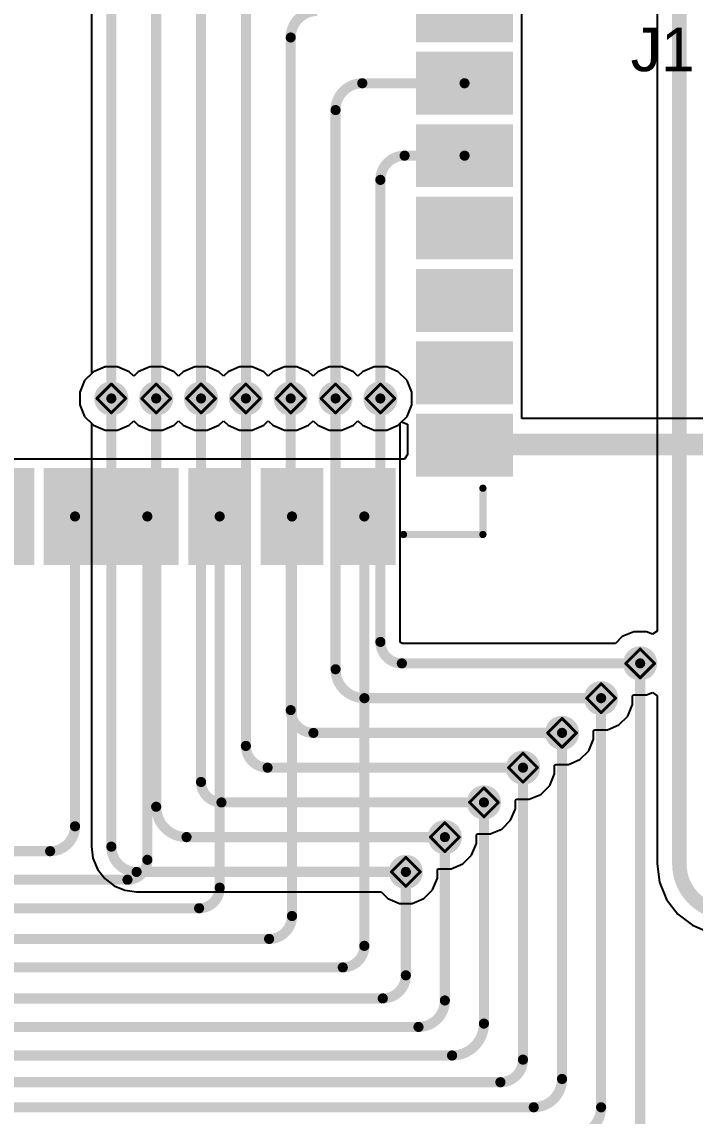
# Model space of a CAD drawing. Header units: inches. Extents: x -14 to 270, y -5 to 115.
# Drawn here: x 83 to 94.82, y 19.67 to 38.86 of the extents above; entities that cross this region are included whole.
import ezdxf

# ---------------------------------------------------------------- set-up
doc = ezdxf.new("R2010")
doc.units = ezdxf.units.IN
for name, color, linetype in [('Bottom Layer', 5, 'Continuous'), ('Drill Drawing', 1, 'Continuous'), ('Top Layer', 1, 'Continuous'), ('Top Overlay', 2, 'Continuous'), ('Top Paste', 8, 'Continuous'), ('Top Solder', 216, 'Continuous'), ('Via Holes', 16, 'Continuous')]:
    doc.layers.add(name, color=color, linetype=linetype)
doc.styles.add('Arial', font='', dxfattribs={"height": 0.2})
doc.styles.get('Arial').set_extended_font_data('Arial')

# ---------------------------------------------------------------- blocks, each defined once
blk = doc.blocks.new('41_SMD_M______52')
at = {"layer": 'Top Layer'}
for points in [[(8, 0.44), (9.5, 0.44), (9.5, -0.46), (8, -0.46)], [(8, -0.83), (9.5, -0.83), (9.5, -1.73), (8, -1.73)], [(8, -2.1), (9.5, -2.1), (9.5, -3), (8, -3)], [(8, -3.37), (9.5, -3.37), (9.5, -4.27), (8, -4.27)], [(8, -4.64), (9.5, -4.64), (9.5, -5.54), (8, -5.54)], [(8, -5.91), (9.5, -5.91), (9.5, -6.81), (8, -6.81)], [(8, -7.18), (9.5, -7.18), (9.5, -8.08), (8, -8.08)], [(0.19, -9.63), (0.19, -8.13), (1.09, -8.13), (1.09, -9.63)], [(1.46, -9.63), (1.46, -8.13), (2.36, -8.13), (2.36, -9.63)], [(2.73, -9.63), (2.73, -8.13), (3.63, -8.13), (3.63, -9.63)], [(4, -9.63), (4, -8.13), (4.9, -8.13), (4.9, -9.63)], [(5.27, -9.63), (5.27, -8.13), (6.17, -8.13), (6.17, -9.63)], [(6.54, -9.63), (6.54, -8.13), (7.44, -8.13), (7.44, -9.63)]]:
    blk.add_hatch(color=1, dxfattribs=at).paths.add_polyline_path(points)
at = {"layer": 'Top Paste'}
for points in [[(8, 0.44), (9.5, 0.44), (9.5, -0.46), (8, -0.46)], [(8, -0.83), (9.5, -0.83), (9.5, -1.73), (8, -1.73)], [(8, -2.1), (9.5, -2.1), (9.5, -3), (8, -3)], [(8, -3.37), (9.5, -3.37), (9.5, -4.27), (8, -4.27)], [(8, -4.64), (9.5, -4.64), (9.5, -5.54), (8, -5.54)], [(8, -5.91), (9.5, -5.91), (9.5, -6.81), (8, -6.81)], [(8, -7.18), (9.5, -7.18), (9.5, -8.08), (8, -8.08)], [(0.19, -9.63), (0.19, -8.13), (1.09, -8.13), (1.09, -9.63)], [(1.46, -9.63), (1.46, -8.13), (2.36, -8.13), (2.36, -9.63)], [(2.73, -9.63), (2.73, -8.13), (3.63, -8.13), (3.63, -9.63)], [(4, -9.63), (4, -8.13), (4.9, -8.13), (4.9, -9.63)], [(5.27, -9.63), (5.27, -8.13), (6.17, -8.13), (6.17, -9.63)], [(6.54, -9.63), (6.54, -8.13), (7.44, -8.13), (7.44, -9.63)]]:
    blk.add_hatch(color=8, dxfattribs=at).paths.add_polyline_path(points)
at = {"layer": 'Top Solder'}
for points in [[(7.898, 0.542), (9.602, 0.542), (9.602, -0.562), (7.898, -0.562)], [(7.898, -0.728), (9.602, -0.728), (9.602, -1.832), (7.898, -1.832)], [(7.898, -1.998), (9.602, -1.998), (9.602, -3.102), (7.898, -3.102)], [(7.898, -3.268), (9.602, -3.268), (9.602, -4.372), (7.898, -4.372)], [(7.898, -4.538), (9.602, -4.538), (9.602, -5.642), (7.898, -5.642)], [(7.898, -5.808), (9.602, -5.808), (9.602, -6.912), (7.898, -6.912)], [(7.898, -7.078), (9.602, -7.078), (9.602, -8.182), (7.898, -8.182)], [(0.088, -9.732), (0.088, -8.028), (1.192, -8.028), (1.192, -9.732)], [(1.358, -9.732), (1.358, -8.028), (2.462, -8.028), (2.462, -9.732)], [(2.628, -9.732), (2.628, -8.028), (3.732, -8.028), (3.732, -9.732)], [(3.898, -9.732), (3.898, -8.028), (5.002, -8.028), (5.002, -9.732)], [(5.168, -9.732), (5.168, -8.028), (6.272, -8.028), (6.272, -9.732)], [(6.438, -9.732), (6.438, -8.028), (7.542, -8.028), (7.542, -9.732)]]:
    blk.add_hatch(color=216, dxfattribs=at).paths.add_polyline_path(points)
at = {"layer": 'Top Overlay'}
for points in [[(9.072, -8.384, 0.127, 0.127, 0), (9.072, -9.197, 0.127, 0.127, 0)], [(7.677, -9.197, 0.127, 0.127, 0), (9.072, -9.197, 0.127, 0.127, 0)]]:
    blk.add_lwpolyline(points, format="xyseb", dxfattribs=at)
for points in [[(9.04, -8.384, 0.0635, 0.0635, 1), (9.104, -8.384, 0.0635, 0.0635, 1)], [(7.645, -9.197, 0.0635, 0.0635, 1), (7.709, -9.197, 0.0635, 0.0635, 1)], [(9.04, -9.197, 0.0635, 0.0635, 1), (9.104, -9.197, 0.0635, 0.0635, 1)], [(9.04, -9.197, 0.0635, 0.0635, 1), (9.104, -9.197, 0.0635, 0.0635, 1)]]:
    blk.add_lwpolyline(points, format="xyseb", close=True, dxfattribs=at)

msp = doc.modelspace()

# ---------------------------------------------------------------- hatches: boundary and pattern name
at = {"layer": 'Bottom Layer'}
h = msp.add_hatch(color=5, dxfattribs=at)
edge = h.paths.add_edge_path()
edge.add_arc((84.567, 32.258), 0.3, 0, 360)
h = msp.add_hatch(color=5, dxfattribs=at)
edge = h.paths.add_edge_path()
edge.add_arc((85.355, 32.258), 0.3, 0, 360)
h = msp.add_hatch(color=5, dxfattribs=at)
edge = h.paths.add_edge_path()
edge.add_arc((86.142, 32.258), 0.3, 0, 360)
h = msp.add_hatch(color=5, dxfattribs=at)
edge = h.paths.add_edge_path()
edge.add_arc((86.93, 32.258), 0.3, 0, 360)
h = msp.add_hatch(color=5, dxfattribs=at)
edge = h.paths.add_edge_path()
edge.add_arc((87.717, 32.258), 0.3, 0, 360)
h = msp.add_hatch(color=5, dxfattribs=at)
edge = h.paths.add_edge_path()
edge.add_arc((88.504, 32.258), 0.3, 0, 360)
h = msp.add_hatch(color=5, dxfattribs=at)
edge = h.paths.add_edge_path()
edge.add_arc((89.292, 32.258), 0.3, 0, 360)
h = msp.add_hatch(color=5, dxfattribs=at)
edge = h.paths.add_edge_path()
edge.add_arc((93.853, 27.61), 0.3, 0, 360)
h = msp.add_hatch(color=5, dxfattribs=at)
edge = h.paths.add_edge_path()
edge.add_arc((93.167, 27), 0.3, 0, 360)
h = msp.add_hatch(color=5, dxfattribs=at)
edge = h.paths.add_edge_path()
edge.add_arc((92.481, 26.391), 0.3, 0, 360)
h = msp.add_hatch(color=5, dxfattribs=at)
edge = h.paths.add_edge_path()
edge.add_arc((91.796, 25.781), 0.3, 0, 360)
h = msp.add_hatch(color=5, dxfattribs=at)
edge = h.paths.add_edge_path()
edge.add_arc((91.11, 25.171), 0.3, 0, 360)
h = msp.add_hatch(color=5, dxfattribs=at)
edge = h.paths.add_edge_path()
edge.add_arc((90.424, 24.562), 0.3, 0, 360)
h = msp.add_hatch(color=5, dxfattribs=at)
edge = h.paths.add_edge_path()
edge.add_arc((89.738, 23.952), 0.3, 0, 360)
at = {"layer": 'Top Layer'}
h = msp.add_hatch(color=1, dxfattribs=at)
edge = h.paths.add_edge_path()
edge.add_arc((84.567, 32.258), 0.3, 0, 360)
h = msp.add_hatch(color=1, dxfattribs=at)
edge = h.paths.add_edge_path()
edge.add_arc((85.355, 32.258), 0.3, 0, 360)
h = msp.add_hatch(color=1, dxfattribs=at)
edge = h.paths.add_edge_path()
edge.add_arc((86.142, 32.258), 0.3, 0, 360)
h = msp.add_hatch(color=1, dxfattribs=at)
edge = h.paths.add_edge_path()
edge.add_arc((86.93, 32.258), 0.3, 0, 360)
h = msp.add_hatch(color=1, dxfattribs=at)
edge = h.paths.add_edge_path()
edge.add_arc((87.717, 32.258), 0.3, 0, 360)
h = msp.add_hatch(color=1, dxfattribs=at)
edge = h.paths.add_edge_path()
edge.add_arc((88.504, 32.258), 0.3, 0, 360)
h = msp.add_hatch(color=1, dxfattribs=at)
edge = h.paths.add_edge_path()
edge.add_arc((89.292, 32.258), 0.3, 0, 360)
h = msp.add_hatch(color=1, dxfattribs=at)
edge = h.paths.add_edge_path()
edge.add_arc((93.853, 27.61), 0.3, 0, 360)
h = msp.add_hatch(color=1, dxfattribs=at)
edge = h.paths.add_edge_path()
edge.add_arc((93.167, 27), 0.3, 0, 360)
h = msp.add_hatch(color=1, dxfattribs=at)
edge = h.paths.add_edge_path()
edge.add_arc((92.481, 26.391), 0.3, 0, 360)
h = msp.add_hatch(color=1, dxfattribs=at)
edge = h.paths.add_edge_path()
edge.add_arc((91.796, 25.781), 0.3, 0, 360)
h = msp.add_hatch(color=1, dxfattribs=at)
edge = h.paths.add_edge_path()
edge.add_arc((91.11, 25.171), 0.3, 0, 360)
h = msp.add_hatch(color=1, dxfattribs=at)
edge = h.paths.add_edge_path()
edge.add_arc((90.424, 24.562), 0.3, 0, 360)
h = msp.add_hatch(color=1, dxfattribs=at)
edge = h.paths.add_edge_path()
edge.add_arc((89.738, 23.952), 0.3, 0, 360)
at = {"layer": 'Via Holes'}
h = msp.add_hatch(color=7, dxfattribs=at)
edge = h.paths.add_edge_path()
edge.add_arc((84.567, 32.258), 0.15, 0, 360)
h = msp.add_hatch(color=7, dxfattribs=at)
edge = h.paths.add_edge_path()
edge.add_arc((85.355, 32.258), 0.15, 0, 360)
h = msp.add_hatch(color=7, dxfattribs=at)
edge = h.paths.add_edge_path()
edge.add_arc((86.142, 32.258), 0.15, 0, 360)
h = msp.add_hatch(color=7, dxfattribs=at)
edge = h.paths.add_edge_path()
edge.add_arc((86.93, 32.258), 0.15, 0, 360)
h = msp.add_hatch(color=7, dxfattribs=at)
edge = h.paths.add_edge_path()
edge.add_arc((87.717, 32.258), 0.15, 0, 360)
h = msp.add_hatch(color=7, dxfattribs=at)
edge = h.paths.add_edge_path()
edge.add_arc((88.504, 32.258), 0.15, 0, 360)
h = msp.add_hatch(color=7, dxfattribs=at)
edge = h.paths.add_edge_path()
edge.add_arc((89.292, 32.258), 0.15, 0, 360)
h = msp.add_hatch(color=7, dxfattribs=at)
edge = h.paths.add_edge_path()
edge.add_arc((93.853, 27.61), 0.15, 0, 360)
h = msp.add_hatch(color=7, dxfattribs=at)
edge = h.paths.add_edge_path()
edge.add_arc((93.167, 27), 0.15, 0, 360)
h = msp.add_hatch(color=7, dxfattribs=at)
edge = h.paths.add_edge_path()
edge.add_arc((92.481, 26.391), 0.15, 0, 360)
h = msp.add_hatch(color=7, dxfattribs=at)
edge = h.paths.add_edge_path()
edge.add_arc((91.796, 25.781), 0.15, 0, 360)
h = msp.add_hatch(color=7, dxfattribs=at)
edge = h.paths.add_edge_path()
edge.add_arc((91.11, 25.171), 0.15, 0, 360)
h = msp.add_hatch(color=7, dxfattribs=at)
edge = h.paths.add_edge_path()
edge.add_arc((90.424, 24.562), 0.15, 0, 360)
h = msp.add_hatch(color=7, dxfattribs=at)
edge = h.paths.add_edge_path()
edge.add_arc((89.738, 23.952), 0.15, 0, 360)

# ---------------------------------------------------------------- linework, layer by layer
at = {"layer": 'Bottom Layer'}
for p, q in [((94.153, 42.4), (94.153, 28.176)), ((84.254, 32.728), (84.098, 32.572)), ((84.457, 32.812), (84.254, 32.728)), ((84.678, 32.812), (84.457, 32.812)), ((84.881, 32.728), (84.678, 32.812)), ((84.961, 32.648), (84.881, 32.728)), ((85.041, 32.728), (84.961, 32.648)), ((85.245, 32.812), (85.041, 32.728)), ((85.465, 32.812), (85.245, 32.812)), ((85.669, 32.728), (85.465, 32.812)), ((85.748, 32.648), (85.669, 32.728)), ((85.828, 32.728), (85.748, 32.648)), ((86.032, 32.812), (85.828, 32.728)), ((86.252, 32.812), (86.032, 32.812)), ((86.456, 32.728), (86.252, 32.812)), ((86.536, 32.648), (86.456, 32.728)), ((86.616, 32.728), (86.536, 32.648)), ((86.819, 32.812), (86.616, 32.728)), ((87.04, 32.812), (86.819, 32.812)), ((87.243, 32.728), (87.04, 32.812)), ((87.323, 32.648), (87.243, 32.728)), ((87.403, 32.728), (87.323, 32.648)), ((87.607, 32.812), (87.403, 32.728)), ((87.827, 32.812), (87.607, 32.812)), ((88.031, 32.728), (87.827, 32.812)), ((88.111, 32.648), (88.031, 32.728)), ((88.191, 32.728), (88.111, 32.648)), ((88.394, 32.812), (88.191, 32.728)), ((88.615, 32.812), (88.394, 32.812)), ((88.818, 32.728), (88.615, 32.812)), ((88.898, 32.648), (88.818, 32.728)), ((88.978, 32.728), (88.898, 32.648)), ((89.182, 32.812), (88.978, 32.728)), ((89.402, 32.812), (89.182, 32.812)), ((89.606, 32.728), (89.402, 32.812)), ((89.761, 32.572), (89.606, 32.728)), ((84.098, 32.572), (84.013, 32.368)), ((89.846, 32.368), (89.761, 32.572)), ((84.013, 32.368), (84.013, 32.148)), ((89.846, 32.148), (89.846, 32.368)), ((84.013, 32.148), (84.098, 31.944)), ((89.761, 31.944), (89.846, 32.148)), ((84.098, 31.944), (84.218, 31.824)), ((89.641, 31.824), (89.761, 31.944)), ((84.218, 31.824), (84.218, 24.395)), ((89.641, 27.987), (89.641, 31.824)), ((93.539, 28.079), (93.419, 27.959)), ((93.743, 28.164), (93.539, 28.079)), ((93.963, 28.164), (93.743, 28.164)), ((94.069, 28.12), (93.963, 28.164)), ((94.153, 28.176), (94.069, 28.12)), ((89.646, 27.987), (89.641, 27.987)), ((89.652, 27.97), (89.646, 27.987)), ((89.669, 27.964), (89.652, 27.97)), ((89.669, 27.959), (89.669, 27.964)), ((93.419, 27.959), (89.669, 27.959)), ((93.963, 27.056), (94.069, 27.1)), ((94.069, 27.1), (94.153, 27.043)), ((93.637, 26.686), (93.721, 26.89)), ((93.721, 27.041), (93.743, 27.056)), ((93.721, 26.89), (93.721, 27.041)), ((93.743, 27.056), (93.963, 27.056)), ((94.153, 27.043), (94.153, 24.091)), ((93.481, 26.531), (93.637, 26.686)), ((93.277, 26.446), (93.481, 26.531)), ((93.035, 26.432), (93.057, 26.446)), ((93.035, 26.28), (93.035, 26.432)), ((93.057, 26.446), (93.277, 26.446)), ((92.951, 26.077), (93.035, 26.28)), ((92.592, 25.837), (92.795, 25.921)), ((92.795, 25.921), (92.951, 26.077)), ((92.35, 25.822), (92.371, 25.837)), ((92.35, 25.671), (92.35, 25.822)), ((92.371, 25.837), (92.592, 25.837)), ((92.265, 25.467), (92.35, 25.671)), ((92.109, 25.311), (92.265, 25.467)), ((91.664, 25.213), (91.685, 25.227)), ((91.664, 25.061), (91.664, 25.213)), ((91.685, 25.227), (91.906, 25.227)), ((91.906, 25.227), (92.109, 25.311)), ((91.579, 24.858), (91.664, 25.061)), ((91.424, 24.702), (91.579, 24.858)), ((90.978, 24.603), (91, 24.617)), ((90.978, 24.452), (90.978, 24.603)), ((91, 24.617), (91.22, 24.617)), ((91.22, 24.617), (91.424, 24.702)), ((84.218, 24.395), (84.218, 24.395)), ((84.218, 24.395), (84.245, 24.19)), ((90.894, 24.248), (90.978, 24.452)), ((84.245, 24.19), (84.324, 23.999)), ((90.738, 24.092), (90.894, 24.248)), ((84.324, 23.999), (84.45, 23.835)), ((90.292, 23.993), (90.314, 24.008)), ((90.314, 24.008), (90.534, 24.008)), ((90.534, 24.008), (90.738, 24.092)), ((94.153, 24.091), (94.15, 24.091)), ((94.15, 24.091), (94.192, 23.769)), ((84.45, 23.835), (84.614, 23.709)), ((90.208, 23.638), (90.292, 23.842)), ((90.292, 23.842), (90.292, 23.993)), ((84.614, 23.709), (84.805, 23.63)), ((84.805, 23.63), (85.01, 23.603)), ((90.052, 23.483), (90.208, 23.638)), ((94.192, 23.769), (94.317, 23.47)), ((85.01, 23.603), (85.01, 23.603)), ((85.01, 23.603), (89.304, 23.603)), ((89.304, 23.603), (89.424, 23.483)), ((89.424, 23.483), (89.628, 23.398)), ((89.848, 23.398), (90.052, 23.483)), ((94.317, 23.47), (94.514, 23.212)), ((89.628, 23.398), (89.848, 23.398)), ((94.514, 23.212), (94.771, 23.015)), ((94.771, 23.015), (95.071, 22.891))]:
    msp.add_line(p, q, dxfattribs=at)
for points in [[(94.542, 24.091, 0.254, 0.254, 0), (94.542, 42.4, 0.254, 0.254, 0)], [(84.567, 24.395, 0.178, 0.178, 0), (84.567, 32.258, 0.178, 0.178, 0)], [(85.355, 25.095, 0.178, 0.178, 0), (85.355, 32.258, 0.178, 0.178, 0)], [(86.142, 25.53, 0.178, 0.178, 0), (86.142, 32.258, 0.178, 0.178, 0)], [(86.93, 26.162, 0.178, 0.178, 0), (86.93, 32.258, 0.178, 0.178, 0)], [(87.717, 26.79, 0.178, 0.178, 0), (87.717, 32.258, 0.178, 0.178, 0)], [(88.504, 27.507, 0.178, 0.178, 0), (88.504, 32.258, 0.178, 0.178, 0)], [(89.292, 27.987, 0.178, 0.178, 0), (89.292, 32.258, 0.178, 0.178, 0)], [(89.669, 27.61, 0.178, 0.178, -0.414214), (89.292, 27.987, 0.178, 0.178, 0)], [(89.669, 27.61, 0.178, 0.178, 0), (93.853, 27.61, 0.178, 0.178, 0)], [(89.011, 27, 0.178, 0.178, -0.414214), (88.504, 27.507, 0.178, 0.178, 0)], [(89.011, 27, 0.178, 0.178, 0), (93.167, 27, 0.178, 0.178, 0)], [(88.116, 26.391, 0.178, 0.178, -0.414214), (87.717, 26.79, 0.178, 0.178, 0)], [(88.116, 26.391, 0.178, 0.178, 0), (92.481, 26.391, 0.178, 0.178, 0)], [(87.311, 25.781, 0.178, 0.178, -0.414214), (86.93, 26.162, 0.178, 0.178, 0)], [(87.311, 25.781, 0.178, 0.178, 0), (91.796, 25.781, 0.178, 0.178, 0)], [(86.501, 25.171, 0.178, 0.178, -0.414214), (86.142, 25.53, 0.178, 0.178, 0)], [(85.888, 24.562, 0.178, 0.178, -0.414214), (85.355, 25.095, 0.178, 0.178, 0)], [(86.501, 25.171, 0.178, 0.178, 0), (91.11, 25.171, 0.178, 0.178, 0)], [(85.888, 24.562, 0.178, 0.178, 0), (90.424, 24.562, 0.178, 0.178, 0)], [(85.01, 23.952, 0.178, 0.178, -0.414214), (84.567, 24.395, 0.178, 0.178, 0)], [(95.392, 23.24, 0.254, 0.254, -0.414214), (94.542, 24.091, 0.254, 0.254, 0)], [(85.01, 23.952, 0.178, 0.178, 0), (89.738, 23.952, 0.178, 0.178, 0)]]:
    msp.add_lwpolyline(points, format="xyseb", dxfattribs=at)
for points in [[(84.523, 32.258, 0.0889, 0.0889, 1), (84.612, 32.258, 0.0889, 0.0889, 1)], [(85.31, 32.258, 0.0889, 0.0889, 1), (85.399, 32.258, 0.0889, 0.0889, 1)], [(86.098, 32.258, 0.0889, 0.0889, 1), (86.187, 32.258, 0.0889, 0.0889, 1)], [(86.885, 32.258, 0.0889, 0.0889, 1), (86.974, 32.258, 0.0889, 0.0889, 1)], [(87.673, 32.258, 0.0889, 0.0889, 1), (87.761, 32.258, 0.0889, 0.0889, 1)], [(88.46, 32.258, 0.0889, 0.0889, 1), (88.549, 32.258, 0.0889, 0.0889, 1)], [(89.247, 32.258, 0.0889, 0.0889, 1), (89.336, 32.258, 0.0889, 0.0889, 1)], [(89.247, 27.987, 0.0889, 0.0889, 1), (89.336, 27.987, 0.0889, 0.0889, 1)], [(89.247, 27.987, 0.0889, 0.0889, 1), (89.336, 27.987, 0.0889, 0.0889, 1)], [(89.624, 27.61, 0.0889, 0.0889, 1), (89.713, 27.61, 0.0889, 0.0889, 1)], [(89.624, 27.61, 0.0889, 0.0889, 1), (89.713, 27.61, 0.0889, 0.0889, 1)], [(93.809, 27.61, 0.0889, 0.0889, 1), (93.897, 27.61, 0.0889, 0.0889, 1)], [(88.46, 27.507, 0.0889, 0.0889, 1), (88.549, 27.507, 0.0889, 0.0889, 1)], [(88.46, 27.507, 0.0889, 0.0889, 1), (88.549, 27.507, 0.0889, 0.0889, 1)], [(88.967, 27, 0.0889, 0.0889, 1), (89.056, 27, 0.0889, 0.0889, 1)], [(88.967, 27, 0.0889, 0.0889, 1), (89.056, 27, 0.0889, 0.0889, 1)], [(93.123, 27, 0.0889, 0.0889, 1), (93.212, 27, 0.0889, 0.0889, 1)], [(87.673, 26.79, 0.0889, 0.0889, 1), (87.761, 26.79, 0.0889, 0.0889, 1)], [(87.673, 26.79, 0.0889, 0.0889, 1), (87.761, 26.79, 0.0889, 0.0889, 1)], [(88.072, 26.391, 0.0889, 0.0889, 1), (88.16, 26.391, 0.0889, 0.0889, 1)], [(88.072, 26.391, 0.0889, 0.0889, 1), (88.16, 26.391, 0.0889, 0.0889, 1)], [(92.437, 26.391, 0.0889, 0.0889, 1), (92.526, 26.391, 0.0889, 0.0889, 1)], [(86.885, 26.162, 0.0889, 0.0889, 1), (86.974, 26.162, 0.0889, 0.0889, 1)], [(86.885, 26.162, 0.0889, 0.0889, 1), (86.974, 26.162, 0.0889, 0.0889, 1)], [(87.266, 25.781, 0.0889, 0.0889, 1), (87.355, 25.781, 0.0889, 0.0889, 1)], [(87.266, 25.781, 0.0889, 0.0889, 1), (87.355, 25.781, 0.0889, 0.0889, 1)], [(91.751, 25.781, 0.0889, 0.0889, 1), (91.84, 25.781, 0.0889, 0.0889, 1)], [(86.098, 25.53, 0.0889, 0.0889, 1), (86.187, 25.53, 0.0889, 0.0889, 1)], [(86.098, 25.53, 0.0889, 0.0889, 1), (86.187, 25.53, 0.0889, 0.0889, 1)], [(85.31, 25.095, 0.0889, 0.0889, 1), (85.399, 25.095, 0.0889, 0.0889, 1)], [(85.31, 25.095, 0.0889, 0.0889, 1), (85.399, 25.095, 0.0889, 0.0889, 1)], [(86.456, 25.171, 0.0889, 0.0889, 1), (86.545, 25.171, 0.0889, 0.0889, 1)], [(86.456, 25.171, 0.0889, 0.0889, 1), (86.545, 25.171, 0.0889, 0.0889, 1)], [(91.065, 25.171, 0.0889, 0.0889, 1), (91.154, 25.171, 0.0889, 0.0889, 1)], [(85.843, 24.562, 0.0889, 0.0889, 1), (85.932, 24.562, 0.0889, 0.0889, 1)], [(85.843, 24.562, 0.0889, 0.0889, 1), (85.932, 24.562, 0.0889, 0.0889, 1)], [(90.38, 24.562, 0.0889, 0.0889, 1), (90.468, 24.562, 0.0889, 0.0889, 1)], [(84.523, 24.395, 0.0889, 0.0889, 1), (84.612, 24.395, 0.0889, 0.0889, 1)], [(84.523, 24.395, 0.0889, 0.0889, 1), (84.612, 24.395, 0.0889, 0.0889, 1)], [(94.478, 24.091, 0.127, 0.127, 1), (94.605, 24.091, 0.127, 0.127, 1)], [(94.478, 24.091, 0.127, 0.127, 1), (94.605, 24.091, 0.127, 0.127, 1)], [(84.966, 23.952, 0.0889, 0.0889, 1), (85.055, 23.952, 0.0889, 0.0889, 1)], [(84.966, 23.952, 0.0889, 0.0889, 1), (85.055, 23.952, 0.0889, 0.0889, 1)], [(89.694, 23.952, 0.0889, 0.0889, 1), (89.783, 23.952, 0.0889, 0.0889, 1)]]:
    msp.add_lwpolyline(points, format="xyseb", close=True, dxfattribs=at)
at = {"layer": 'Drill Drawing'}
for points in [[(84.313, 32.258, 0.0508, 0.0508, 0), (84.567, 32.512, 0.0508, 0.0508, 0)], [(84.567, 32.512, 0.0508, 0.0508, 0), (84.821, 32.258, 0.0508, 0.0508, 0)], [(85.101, 32.258, 0.0508, 0.0508, 0), (85.355, 32.512, 0.0508, 0.0508, 0)], [(85.355, 32.512, 0.0508, 0.0508, 0), (85.609, 32.258, 0.0508, 0.0508, 0)], [(85.888, 32.258, 0.0508, 0.0508, 0), (86.142, 32.512, 0.0508, 0.0508, 0)], [(86.142, 32.512, 0.0508, 0.0508, 0), (86.396, 32.258, 0.0508, 0.0508, 0)], [(86.676, 32.258, 0.0508, 0.0508, 0), (86.93, 32.512, 0.0508, 0.0508, 0)], [(86.93, 32.512, 0.0508, 0.0508, 0), (87.184, 32.258, 0.0508, 0.0508, 0)], [(87.463, 32.258, 0.0508, 0.0508, 0), (87.717, 32.512, 0.0508, 0.0508, 0)], [(87.717, 32.512, 0.0508, 0.0508, 0), (87.971, 32.258, 0.0508, 0.0508, 0)], [(88.25, 32.258, 0.0508, 0.0508, 0), (88.504, 32.512, 0.0508, 0.0508, 0)], [(88.504, 32.512, 0.0508, 0.0508, 0), (88.758, 32.258, 0.0508, 0.0508, 0)], [(89.038, 32.258, 0.0508, 0.0508, 0), (89.292, 32.512, 0.0508, 0.0508, 0)], [(89.292, 32.512, 0.0508, 0.0508, 0), (89.546, 32.258, 0.0508, 0.0508, 0)], [(84.313, 32.258, 0.0508, 0.0508, 0), (84.567, 32.004, 0.0508, 0.0508, 0)], [(84.567, 32.004, 0.0508, 0.0508, 0), (84.821, 32.258, 0.0508, 0.0508, 0)], [(85.101, 32.258, 0.0508, 0.0508, 0), (85.355, 32.004, 0.0508, 0.0508, 0)], [(85.355, 32.004, 0.0508, 0.0508, 0), (85.609, 32.258, 0.0508, 0.0508, 0)], [(85.888, 32.258, 0.0508, 0.0508, 0), (86.142, 32.004, 0.0508, 0.0508, 0)], [(86.142, 32.004, 0.0508, 0.0508, 0), (86.396, 32.258, 0.0508, 0.0508, 0)], [(86.676, 32.258, 0.0508, 0.0508, 0), (86.93, 32.004, 0.0508, 0.0508, 0)], [(86.93, 32.004, 0.0508, 0.0508, 0), (87.184, 32.258, 0.0508, 0.0508, 0)], [(87.463, 32.258, 0.0508, 0.0508, 0), (87.717, 32.004, 0.0508, 0.0508, 0)], [(87.717, 32.004, 0.0508, 0.0508, 0), (87.971, 32.258, 0.0508, 0.0508, 0)], [(88.25, 32.258, 0.0508, 0.0508, 0), (88.504, 32.004, 0.0508, 0.0508, 0)], [(88.504, 32.004, 0.0508, 0.0508, 0), (88.758, 32.258, 0.0508, 0.0508, 0)], [(89.038, 32.258, 0.0508, 0.0508, 0), (89.292, 32.004, 0.0508, 0.0508, 0)], [(89.292, 32.004, 0.0508, 0.0508, 0), (89.546, 32.258, 0.0508, 0.0508, 0)], [(93.599, 27.61, 0.0508, 0.0508, 0), (93.853, 27.864, 0.0508, 0.0508, 0)], [(93.853, 27.864, 0.0508, 0.0508, 0), (94.107, 27.61, 0.0508, 0.0508, 0)], [(93.599, 27.61, 0.0508, 0.0508, 0), (93.853, 27.356, 0.0508, 0.0508, 0)], [(93.853, 27.356, 0.0508, 0.0508, 0), (94.107, 27.61, 0.0508, 0.0508, 0)], [(92.913, 27, 0.0508, 0.0508, 0), (93.167, 27.254, 0.0508, 0.0508, 0)], [(93.167, 27.254, 0.0508, 0.0508, 0), (93.421, 27, 0.0508, 0.0508, 0)], [(92.913, 27, 0.0508, 0.0508, 0), (93.167, 26.746, 0.0508, 0.0508, 0)], [(93.167, 26.746, 0.0508, 0.0508, 0), (93.421, 27, 0.0508, 0.0508, 0)], [(92.227, 26.391, 0.0508, 0.0508, 0), (92.481, 26.645, 0.0508, 0.0508, 0)], [(92.481, 26.645, 0.0508, 0.0508, 0), (92.735, 26.391, 0.0508, 0.0508, 0)], [(92.227, 26.391, 0.0508, 0.0508, 0), (92.481, 26.137, 0.0508, 0.0508, 0)], [(92.481, 26.137, 0.0508, 0.0508, 0), (92.735, 26.391, 0.0508, 0.0508, 0)], [(91.542, 25.781, 0.0508, 0.0508, 0), (91.796, 26.035, 0.0508, 0.0508, 0)], [(91.796, 26.035, 0.0508, 0.0508, 0), (92.05, 25.781, 0.0508, 0.0508, 0)], [(91.542, 25.781, 0.0508, 0.0508, 0), (91.796, 25.527, 0.0508, 0.0508, 0)], [(91.796, 25.527, 0.0508, 0.0508, 0), (92.05, 25.781, 0.0508, 0.0508, 0)], [(90.856, 25.171, 0.0508, 0.0508, 0), (91.11, 25.425, 0.0508, 0.0508, 0)], [(91.11, 25.425, 0.0508, 0.0508, 0), (91.364, 25.171, 0.0508, 0.0508, 0)], [(90.856, 25.171, 0.0508, 0.0508, 0), (91.11, 24.917, 0.0508, 0.0508, 0)], [(91.11, 24.917, 0.0508, 0.0508, 0), (91.364, 25.171, 0.0508, 0.0508, 0)], [(90.17, 24.562, 0.0508, 0.0508, 0), (90.424, 24.816, 0.0508, 0.0508, 0)], [(90.424, 24.816, 0.0508, 0.0508, 0), (90.678, 24.562, 0.0508, 0.0508, 0)], [(90.17, 24.562, 0.0508, 0.0508, 0), (90.424, 24.308, 0.0508, 0.0508, 0)], [(90.424, 24.308, 0.0508, 0.0508, 0), (90.678, 24.562, 0.0508, 0.0508, 0)], [(89.484, 23.952, 0.0508, 0.0508, 0), (89.738, 24.206, 0.0508, 0.0508, 0)], [(89.738, 24.206, 0.0508, 0.0508, 0), (89.992, 23.952, 0.0508, 0.0508, 0)], [(89.484, 23.952, 0.0508, 0.0508, 0), (89.738, 23.698, 0.0508, 0.0508, 0)], [(89.738, 23.698, 0.0508, 0.0508, 0), (89.992, 23.952, 0.0508, 0.0508, 0)]]:
    msp.add_lwpolyline(points, format="xyseb", dxfattribs=at)
for points in [[(84.555, 32.512, 0.0254, 0.0254, 1), (84.58, 32.512, 0.0254, 0.0254, 1)], [(84.555, 32.512, 0.0254, 0.0254, 1), (84.58, 32.512, 0.0254, 0.0254, 1)], [(85.342, 32.512, 0.0254, 0.0254, 1), (85.367, 32.512, 0.0254, 0.0254, 1)], [(85.342, 32.512, 0.0254, 0.0254, 1), (85.367, 32.512, 0.0254, 0.0254, 1)], [(86.129, 32.512, 0.0254, 0.0254, 1), (86.155, 32.512, 0.0254, 0.0254, 1)], [(86.129, 32.512, 0.0254, 0.0254, 1), (86.155, 32.512, 0.0254, 0.0254, 1)], [(86.917, 32.512, 0.0254, 0.0254, 1), (86.942, 32.512, 0.0254, 0.0254, 1)], [(86.917, 32.512, 0.0254, 0.0254, 1), (86.942, 32.512, 0.0254, 0.0254, 1)], [(87.704, 32.512, 0.0254, 0.0254, 1), (87.73, 32.512, 0.0254, 0.0254, 1)], [(87.704, 32.512, 0.0254, 0.0254, 1), (87.73, 32.512, 0.0254, 0.0254, 1)], [(88.492, 32.512, 0.0254, 0.0254, 1), (88.517, 32.512, 0.0254, 0.0254, 1)], [(88.492, 32.512, 0.0254, 0.0254, 1), (88.517, 32.512, 0.0254, 0.0254, 1)], [(89.279, 32.512, 0.0254, 0.0254, 1), (89.304, 32.512, 0.0254, 0.0254, 1)], [(89.279, 32.512, 0.0254, 0.0254, 1), (89.304, 32.512, 0.0254, 0.0254, 1)], [(84.301, 32.258, 0.0254, 0.0254, 1), (84.326, 32.258, 0.0254, 0.0254, 1)], [(84.301, 32.258, 0.0254, 0.0254, 1), (84.326, 32.258, 0.0254, 0.0254, 1)], [(84.809, 32.258, 0.0254, 0.0254, 1), (84.834, 32.258, 0.0254, 0.0254, 1)], [(84.809, 32.258, 0.0254, 0.0254, 1), (84.834, 32.258, 0.0254, 0.0254, 1)], [(85.088, 32.258, 0.0254, 0.0254, 1), (85.113, 32.258, 0.0254, 0.0254, 1)], [(85.088, 32.258, 0.0254, 0.0254, 1), (85.113, 32.258, 0.0254, 0.0254, 1)], [(85.596, 32.258, 0.0254, 0.0254, 1), (85.621, 32.258, 0.0254, 0.0254, 1)], [(85.596, 32.258, 0.0254, 0.0254, 1), (85.621, 32.258, 0.0254, 0.0254, 1)], [(85.875, 32.258, 0.0254, 0.0254, 1), (85.901, 32.258, 0.0254, 0.0254, 1)], [(85.875, 32.258, 0.0254, 0.0254, 1), (85.901, 32.258, 0.0254, 0.0254, 1)], [(86.383, 32.258, 0.0254, 0.0254, 1), (86.409, 32.258, 0.0254, 0.0254, 1)], [(86.383, 32.258, 0.0254, 0.0254, 1), (86.409, 32.258, 0.0254, 0.0254, 1)], [(86.663, 32.258, 0.0254, 0.0254, 1), (86.688, 32.258, 0.0254, 0.0254, 1)], [(86.663, 32.258, 0.0254, 0.0254, 1), (86.688, 32.258, 0.0254, 0.0254, 1)], [(87.171, 32.258, 0.0254, 0.0254, 1), (87.196, 32.258, 0.0254, 0.0254, 1)], [(87.171, 32.258, 0.0254, 0.0254, 1), (87.196, 32.258, 0.0254, 0.0254, 1)], [(87.45, 32.258, 0.0254, 0.0254, 1), (87.476, 32.258, 0.0254, 0.0254, 1)], [(87.45, 32.258, 0.0254, 0.0254, 1), (87.476, 32.258, 0.0254, 0.0254, 1)], [(87.958, 32.258, 0.0254, 0.0254, 1), (87.984, 32.258, 0.0254, 0.0254, 1)], [(87.958, 32.258, 0.0254, 0.0254, 1), (87.984, 32.258, 0.0254, 0.0254, 1)], [(88.238, 32.258, 0.0254, 0.0254, 1), (88.263, 32.258, 0.0254, 0.0254, 1)], [(88.238, 32.258, 0.0254, 0.0254, 1), (88.263, 32.258, 0.0254, 0.0254, 1)], [(88.746, 32.258, 0.0254, 0.0254, 1), (88.771, 32.258, 0.0254, 0.0254, 1)], [(88.746, 32.258, 0.0254, 0.0254, 1), (88.771, 32.258, 0.0254, 0.0254, 1)], [(89.025, 32.258, 0.0254, 0.0254, 1), (89.05, 32.258, 0.0254, 0.0254, 1)], [(89.025, 32.258, 0.0254, 0.0254, 1), (89.05, 32.258, 0.0254, 0.0254, 1)], [(89.533, 32.258, 0.0254, 0.0254, 1), (89.558, 32.258, 0.0254, 0.0254, 1)], [(89.533, 32.258, 0.0254, 0.0254, 1), (89.558, 32.258, 0.0254, 0.0254, 1)], [(84.555, 32.004, 0.0254, 0.0254, 1), (84.58, 32.004, 0.0254, 0.0254, 1)], [(84.555, 32.004, 0.0254, 0.0254, 1), (84.58, 32.004, 0.0254, 0.0254, 1)], [(85.342, 32.004, 0.0254, 0.0254, 1), (85.367, 32.004, 0.0254, 0.0254, 1)], [(85.342, 32.004, 0.0254, 0.0254, 1), (85.367, 32.004, 0.0254, 0.0254, 1)], [(86.129, 32.004, 0.0254, 0.0254, 1), (86.155, 32.004, 0.0254, 0.0254, 1)], [(86.129, 32.004, 0.0254, 0.0254, 1), (86.155, 32.004, 0.0254, 0.0254, 1)], [(86.917, 32.004, 0.0254, 0.0254, 1), (86.942, 32.004, 0.0254, 0.0254, 1)], [(86.917, 32.004, 0.0254, 0.0254, 1), (86.942, 32.004, 0.0254, 0.0254, 1)], [(87.704, 32.004, 0.0254, 0.0254, 1), (87.73, 32.004, 0.0254, 0.0254, 1)], [(87.704, 32.004, 0.0254, 0.0254, 1), (87.73, 32.004, 0.0254, 0.0254, 1)], [(88.492, 32.004, 0.0254, 0.0254, 1), (88.517, 32.004, 0.0254, 0.0254, 1)], [(88.492, 32.004, 0.0254, 0.0254, 1), (88.517, 32.004, 0.0254, 0.0254, 1)], [(89.279, 32.004, 0.0254, 0.0254, 1), (89.304, 32.004, 0.0254, 0.0254, 1)], [(89.279, 32.004, 0.0254, 0.0254, 1), (89.304, 32.004, 0.0254, 0.0254, 1)], [(93.84, 27.864, 0.0254, 0.0254, 1), (93.866, 27.864, 0.0254, 0.0254, 1)], [(93.84, 27.864, 0.0254, 0.0254, 1), (93.866, 27.864, 0.0254, 0.0254, 1)], [(93.586, 27.61, 0.0254, 0.0254, 1), (93.612, 27.61, 0.0254, 0.0254, 1)], [(93.586, 27.61, 0.0254, 0.0254, 1), (93.612, 27.61, 0.0254, 0.0254, 1)], [(94.094, 27.61, 0.0254, 0.0254, 1), (94.12, 27.61, 0.0254, 0.0254, 1)], [(94.094, 27.61, 0.0254, 0.0254, 1), (94.12, 27.61, 0.0254, 0.0254, 1)], [(93.154, 27.254, 0.0254, 0.0254, 1), (93.18, 27.254, 0.0254, 0.0254, 1)], [(93.154, 27.254, 0.0254, 0.0254, 1), (93.18, 27.254, 0.0254, 0.0254, 1)], [(93.84, 27.356, 0.0254, 0.0254, 1), (93.866, 27.356, 0.0254, 0.0254, 1)], [(93.84, 27.356, 0.0254, 0.0254, 1), (93.866, 27.356, 0.0254, 0.0254, 1)], [(92.9, 27, 0.0254, 0.0254, 1), (92.926, 27, 0.0254, 0.0254, 1)], [(92.9, 27, 0.0254, 0.0254, 1), (92.926, 27, 0.0254, 0.0254, 1)], [(93.409, 27, 0.0254, 0.0254, 1), (93.434, 27, 0.0254, 0.0254, 1)], [(93.409, 27, 0.0254, 0.0254, 1), (93.434, 27, 0.0254, 0.0254, 1)], [(93.154, 26.746, 0.0254, 0.0254, 1), (93.18, 26.746, 0.0254, 0.0254, 1)], [(93.154, 26.746, 0.0254, 0.0254, 1), (93.18, 26.746, 0.0254, 0.0254, 1)], [(92.469, 26.645, 0.0254, 0.0254, 1), (92.494, 26.645, 0.0254, 0.0254, 1)], [(92.469, 26.645, 0.0254, 0.0254, 1), (92.494, 26.645, 0.0254, 0.0254, 1)], [(92.215, 26.391, 0.0254, 0.0254, 1), (92.24, 26.391, 0.0254, 0.0254, 1)], [(92.215, 26.391, 0.0254, 0.0254, 1), (92.24, 26.391, 0.0254, 0.0254, 1)], [(92.723, 26.391, 0.0254, 0.0254, 1), (92.748, 26.391, 0.0254, 0.0254, 1)], [(92.723, 26.391, 0.0254, 0.0254, 1), (92.748, 26.391, 0.0254, 0.0254, 1)], [(92.469, 26.137, 0.0254, 0.0254, 1), (92.494, 26.137, 0.0254, 0.0254, 1)], [(92.469, 26.137, 0.0254, 0.0254, 1), (92.494, 26.137, 0.0254, 0.0254, 1)], [(91.783, 26.035, 0.0254, 0.0254, 1), (91.808, 26.035, 0.0254, 0.0254, 1)], [(91.783, 26.035, 0.0254, 0.0254, 1), (91.808, 26.035, 0.0254, 0.0254, 1)], [(91.529, 25.781, 0.0254, 0.0254, 1), (91.554, 25.781, 0.0254, 0.0254, 1)], [(91.529, 25.781, 0.0254, 0.0254, 1), (91.554, 25.781, 0.0254, 0.0254, 1)], [(92.037, 25.781, 0.0254, 0.0254, 1), (92.062, 25.781, 0.0254, 0.0254, 1)], [(92.037, 25.781, 0.0254, 0.0254, 1), (92.062, 25.781, 0.0254, 0.0254, 1)], [(91.783, 25.527, 0.0254, 0.0254, 1), (91.808, 25.527, 0.0254, 0.0254, 1)], [(91.783, 25.527, 0.0254, 0.0254, 1), (91.808, 25.527, 0.0254, 0.0254, 1)], [(91.097, 25.425, 0.0254, 0.0254, 1), (91.122, 25.425, 0.0254, 0.0254, 1)], [(91.097, 25.425, 0.0254, 0.0254, 1), (91.122, 25.425, 0.0254, 0.0254, 1)], [(90.843, 25.171, 0.0254, 0.0254, 1), (90.868, 25.171, 0.0254, 0.0254, 1)], [(90.843, 25.171, 0.0254, 0.0254, 1), (90.868, 25.171, 0.0254, 0.0254, 1)], [(91.351, 25.171, 0.0254, 0.0254, 1), (91.376, 25.171, 0.0254, 0.0254, 1)], [(91.351, 25.171, 0.0254, 0.0254, 1), (91.376, 25.171, 0.0254, 0.0254, 1)], [(90.411, 24.816, 0.0254, 0.0254, 1), (90.437, 24.816, 0.0254, 0.0254, 1)], [(90.411, 24.816, 0.0254, 0.0254, 1), (90.437, 24.816, 0.0254, 0.0254, 1)], [(91.097, 24.917, 0.0254, 0.0254, 1), (91.122, 24.917, 0.0254, 0.0254, 1)], [(91.097, 24.917, 0.0254, 0.0254, 1), (91.122, 24.917, 0.0254, 0.0254, 1)], [(90.157, 24.562, 0.0254, 0.0254, 1), (90.183, 24.562, 0.0254, 0.0254, 1)], [(90.157, 24.562, 0.0254, 0.0254, 1), (90.183, 24.562, 0.0254, 0.0254, 1)], [(90.665, 24.562, 0.0254, 0.0254, 1), (90.691, 24.562, 0.0254, 0.0254, 1)], [(90.665, 24.562, 0.0254, 0.0254, 1), (90.691, 24.562, 0.0254, 0.0254, 1)], [(89.725, 24.206, 0.0254, 0.0254, 1), (89.751, 24.206, 0.0254, 0.0254, 1)], [(89.725, 24.206, 0.0254, 0.0254, 1), (89.751, 24.206, 0.0254, 0.0254, 1)], [(90.411, 24.308, 0.0254, 0.0254, 1), (90.437, 24.308, 0.0254, 0.0254, 1)], [(90.411, 24.308, 0.0254, 0.0254, 1), (90.437, 24.308, 0.0254, 0.0254, 1)], [(89.471, 23.952, 0.0254, 0.0254, 1), (89.497, 23.952, 0.0254, 0.0254, 1)], [(89.471, 23.952, 0.0254, 0.0254, 1), (89.497, 23.952, 0.0254, 0.0254, 1)], [(89.98, 23.952, 0.0254, 0.0254, 1), (90.005, 23.952, 0.0254, 0.0254, 1)], [(89.98, 23.952, 0.0254, 0.0254, 1), (90.005, 23.952, 0.0254, 0.0254, 1)], [(89.725, 23.698, 0.0254, 0.0254, 1), (89.751, 23.698, 0.0254, 0.0254, 1)], [(89.725, 23.698, 0.0254, 0.0254, 1), (89.751, 23.698, 0.0254, 0.0254, 1)]]:
    msp.add_lwpolyline(points, format="xyseb", close=True, dxfattribs=at)
at = {"layer": 'Top Layer'}
for p, q in [((84.218, 46.166), (84.218, 32.692)), ((91.774, 38.354), (91.774, 39.624)), ((91.774, 37.084), (91.774, 38.354)), ((91.774, 35.814), (91.774, 37.084)), ((91.774, 34.682), (91.774, 35.814)), ((91.774, 35.814), (91.774, 35.814)), ((91.774, 33.274), (91.774, 34.682)), ((91.774, 34.682), (91.774, 34.682)), ((91.774, 31.906), (91.774, 33.274)), ((84.218, 32.692), (84.098, 32.572)), ((84.098, 32.572), (84.013, 32.368)), ((84.013, 32.368), (84.013, 32.148)), ((84.013, 32.148), (84.098, 31.944)), ((84.098, 31.944), (84.254, 31.788)), ((84.881, 31.788), (84.961, 31.868)), ((84.961, 31.868), (85.041, 31.788)), ((85.669, 31.788), (85.748, 31.868)), ((85.748, 31.868), (85.828, 31.788)), ((86.456, 31.788), (86.536, 31.868)), ((86.536, 31.868), (86.616, 31.788)), ((87.243, 31.788), (87.323, 31.868)), ((87.323, 31.868), (87.403, 31.788)), ((88.031, 31.788), (88.111, 31.868)), ((88.111, 31.868), (88.191, 31.788)), ((88.818, 31.788), (88.898, 31.868)), ((88.898, 31.868), (88.978, 31.788)), ((96.848, 31.906), (91.774, 31.906)), ((84.254, 31.788), (84.457, 31.704)), ((84.457, 31.704), (84.678, 31.704)), ((84.678, 31.704), (84.881, 31.788)), ((85.041, 31.788), (85.245, 31.704)), ((85.245, 31.704), (85.465, 31.704)), ((85.465, 31.704), (85.669, 31.788)), ((85.828, 31.788), (86.032, 31.704)), ((86.032, 31.704), (86.252, 31.704)), ((86.252, 31.704), (86.456, 31.788)), ((86.616, 31.788), (86.819, 31.704)), ((86.819, 31.704), (87.04, 31.704)), ((87.04, 31.704), (87.243, 31.788)), ((87.403, 31.788), (87.607, 31.704)), ((87.607, 31.704), (87.827, 31.704)), ((87.827, 31.704), (88.031, 31.788)), ((88.191, 31.788), (88.394, 31.704)), ((88.394, 31.704), (88.615, 31.704)), ((88.615, 31.704), (88.818, 31.788)), ((88.978, 31.788), (89.182, 31.704)), ((89.182, 31.704), (89.402, 31.704)), ((89.402, 31.704), (89.606, 31.788)), ((89.606, 31.788), (89.664, 31.847)), ((89.664, 31.847), (89.766, 31.805)), ((89.766, 31.805), (89.766, 31.272)), ((83.226, 31.192), (82.094, 31.192)), ((84.634, 31.192), (83.226, 31.192)), ((83.226, 31.192), (83.226, 31.192)), ((87.036, 31.192), (84.634, 31.192)), ((84.634, 31.192), (84.634, 31.192)), ((88.444, 31.192), (87.036, 31.192)), ((87.036, 31.192), (87.036, 31.192)), ((89.714, 31.192), (88.444, 31.192)), ((88.444, 31.192), (88.444, 31.192)), ((89.766, 31.272), (89.714, 31.192))]:
    msp.add_line(p, q, dxfattribs=at)
for points in [[(84.567, 32.258, 0.178, 0.178, 0), (84.567, 46.166, 0.178, 0.178, 0)], [(85.355, 32.258, 0.178, 0.178, 0), (85.355, 44.853, 0.178, 0.178, 0)], [(86.142, 32.258, 0.178, 0.178, 0), (86.142, 41.012, 0.178, 0.178, 0)], [(86.93, 32.258, 0.178, 0.178, 0), (86.93, 39.827, 0.178, 0.178, 0)], [(87.717, 38.591, 0.178, 0.178, -0.414214), (88.184, 39.058, 0.178, 0.178, 0)], [(87.717, 32.258, 0.178, 0.178, 0), (87.717, 38.591, 0.178, 0.178, 0)], [(88.504, 37.318, 0.178, 0.178, -0.414214), (88.974, 37.788, 0.178, 0.178, 0)], [(88.974, 37.788, 0.178, 0.178, 0), (90.77, 37.788, 0.178, 0.178, 0)], [(88.504, 32.258, 0.178, 0.178, 0), (88.504, 37.318, 0.178, 0.178, 0)], [(89.292, 36.093, 0.178, 0.178, -0.414214), (89.717, 36.518, 0.178, 0.178, 0)], [(89.717, 36.518, 0.178, 0.178, 0), (90.77, 36.518, 0.178, 0.178, 0)], [(89.292, 32.258, 0.178, 0.178, 0), (89.292, 36.093, 0.178, 0.178, 0)], [(90.77, 31.438, 0.381, 0.381, 0), (90.784, 31.452, 0.381, 0.381, 0)], [(90.784, 31.452, 0.381, 0.381, 0), (97.192, 31.452, 0.381, 0.381, 0)], [(83.93, 24.752, 0.178, 0.178, 0), (83.93, 30.188, 0.178, 0.178, 0)], [(85.2, 24.164, 0.178, 0.178, 0), (85.2, 30.188, 0.178, 0.178, 0)], [(86.47, 23.675, 0.178, 0.178, 0), (86.47, 30.188, 0.178, 0.178, 0)], [(87.74, 23.178, 0.178, 0.178, 0), (87.74, 30.188, 0.178, 0.178, 0)], [(89.01, 22.654, 0.178, 0.178, 0), (89.01, 30.188, 0.178, 0.178, 0)], [(93.853, 19.446, 0.178, 0.178, 0), (93.853, 27.61, 0.178, 0.178, 0)], [(93.167, 19.822, 0.178, 0.178, 0), (93.167, 27, 0.178, 0.178, 0)], [(92.481, 20.319, 0.178, 0.178, 0), (92.481, 26.391, 0.178, 0.178, 0)], [(91.796, 20.658, 0.178, 0.178, 0), (91.796, 25.781, 0.178, 0.178, 0)], [(91.11, 21.291, 0.178, 0.178, 0), (91.11, 25.171, 0.178, 0.178, 0)], [(83.93, 24.752, 0.178, 0.178, -0.414214), (83.493, 24.315, 0.178, 0.178, 0)], [(90.424, 21.696, 0.178, 0.178, 0), (90.424, 24.562, 0.178, 0.178, 0)], [(61.325, 24.315, 0.178, 0.178, 0), (83.493, 24.315, 0.178, 0.178, 0)], [(85.2, 24.164, 0.178, 0.178, -0.414214), (84.85, 23.814, 0.178, 0.178, 0)], [(89.738, 22.137, 0.178, 0.178, 0), (89.738, 23.952, 0.178, 0.178, 0)], [(61.532, 23.814, 0.178, 0.178, 0), (84.85, 23.814, 0.178, 0.178, 0)], [(86.47, 23.675, 0.178, 0.178, -0.414214), (86.108, 23.314, 0.178, 0.178, 0)], [(61.739, 23.314, 0.178, 0.178, 0), (86.108, 23.314, 0.178, 0.178, 0)], [(87.74, 23.178, 0.178, 0.178, -0.414214), (87.338, 22.776, 0.178, 0.178, 0)], [(61.962, 22.776, 0.178, 0.178, 0), (87.338, 22.776, 0.178, 0.178, 0)], [(89.01, 22.654, 0.178, 0.178, -0.414214), (88.632, 22.276, 0.178, 0.178, 0)], [(62.169, 22.276, 0.178, 0.178, 0), (88.632, 22.276, 0.178, 0.178, 0)], [(89.738, 22.137, 0.178, 0.178, -0.414214), (89.333, 21.732, 0.178, 0.178, 0)], [(62.333, 21.732, 0.178, 0.178, 0), (89.333, 21.732, 0.178, 0.178, 0)], [(90.424, 21.696, 0.178, 0.178, -0.414214), (89.96, 21.232, 0.178, 0.178, 0)], [(62.54, 21.232, 0.178, 0.178, 0), (89.96, 21.232, 0.178, 0.178, 0)], [(91.11, 21.291, 0.178, 0.178, -0.414214), (90.55, 20.731, 0.178, 0.178, 0)], [(62.748, 20.731, 0.178, 0.178, 0), (90.55, 20.731, 0.178, 0.178, 0)], [(91.796, 20.658, 0.178, 0.178, -0.414214), (91.4, 20.262, 0.178, 0.178, 0)], [(62.942, 20.262, 0.178, 0.178, 0), (91.4, 20.262, 0.178, 0.178, 0)], [(92.481, 20.319, 0.178, 0.178, -0.414214), (91.984, 19.822, 0.178, 0.178, 0)], [(63.129, 19.822, 0.178, 0.178, 0), (91.984, 19.822, 0.178, 0.178, 0)], [(93.167, 19.822, 0.178, 0.178, -0.209948), (93.005, 19.454, 0.178, 0.178, 0)]]:
    msp.add_lwpolyline(points, format="xyseb", dxfattribs=at)
for points in [[(87.673, 38.591, 0.0889, 0.0889, 1), (87.761, 38.591, 0.0889, 0.0889, 1)], [(87.673, 38.591, 0.0889, 0.0889, 1), (87.761, 38.591, 0.0889, 0.0889, 1)], [(88.929, 37.788, 0.0889, 0.0889, 1), (89.018, 37.788, 0.0889, 0.0889, 1)], [(88.929, 37.788, 0.0889, 0.0889, 1), (89.018, 37.788, 0.0889, 0.0889, 1)], [(90.725, 37.788, 0.0889, 0.0889, 1), (90.814, 37.788, 0.0889, 0.0889, 1)], [(88.46, 37.318, 0.0889, 0.0889, 1), (88.549, 37.318, 0.0889, 0.0889, 1)], [(88.46, 37.318, 0.0889, 0.0889, 1), (88.549, 37.318, 0.0889, 0.0889, 1)], [(89.672, 36.518, 0.0889, 0.0889, 1), (89.761, 36.518, 0.0889, 0.0889, 1)], [(89.672, 36.518, 0.0889, 0.0889, 1), (89.761, 36.518, 0.0889, 0.0889, 1)], [(90.725, 36.518, 0.0889, 0.0889, 1), (90.814, 36.518, 0.0889, 0.0889, 1)], [(89.247, 36.093, 0.0889, 0.0889, 1), (89.336, 36.093, 0.0889, 0.0889, 1)], [(89.247, 36.093, 0.0889, 0.0889, 1), (89.336, 36.093, 0.0889, 0.0889, 1)], [(84.523, 32.258, 0.0889, 0.0889, 1), (84.612, 32.258, 0.0889, 0.0889, 1)], [(85.31, 32.258, 0.0889, 0.0889, 1), (85.399, 32.258, 0.0889, 0.0889, 1)], [(86.098, 32.258, 0.0889, 0.0889, 1), (86.187, 32.258, 0.0889, 0.0889, 1)], [(86.885, 32.258, 0.0889, 0.0889, 1), (86.974, 32.258, 0.0889, 0.0889, 1)], [(87.673, 32.258, 0.0889, 0.0889, 1), (87.761, 32.258, 0.0889, 0.0889, 1)], [(88.46, 32.258, 0.0889, 0.0889, 1), (88.549, 32.258, 0.0889, 0.0889, 1)], [(89.247, 32.258, 0.0889, 0.0889, 1), (89.336, 32.258, 0.0889, 0.0889, 1)], [(90.675, 31.438, 0.191, 0.191, 1), (90.865, 31.438, 0.191, 0.191, 1)], [(90.689, 31.452, 0.191, 0.191, 1), (90.88, 31.452, 0.191, 0.191, 1)], [(90.689, 31.452, 0.191, 0.191, 1), (90.88, 31.452, 0.191, 0.191, 1)], [(83.885, 30.188, 0.0889, 0.0889, 1), (83.974, 30.188, 0.0889, 0.0889, 1)], [(85.155, 30.188, 0.0889, 0.0889, 1), (85.244, 30.188, 0.0889, 0.0889, 1)], [(86.425, 30.188, 0.0889, 0.0889, 1), (86.514, 30.188, 0.0889, 0.0889, 1)], [(87.695, 30.188, 0.0889, 0.0889, 1), (87.784, 30.188, 0.0889, 0.0889, 1)], [(88.965, 30.188, 0.0889, 0.0889, 1), (89.054, 30.188, 0.0889, 0.0889, 1)], [(93.809, 27.61, 0.0889, 0.0889, 1), (93.897, 27.61, 0.0889, 0.0889, 1)], [(93.123, 27, 0.0889, 0.0889, 1), (93.212, 27, 0.0889, 0.0889, 1)], [(92.437, 26.391, 0.0889, 0.0889, 1), (92.526, 26.391, 0.0889, 0.0889, 1)], [(91.751, 25.781, 0.0889, 0.0889, 1), (91.84, 25.781, 0.0889, 0.0889, 1)], [(91.065, 25.171, 0.0889, 0.0889, 1), (91.154, 25.171, 0.0889, 0.0889, 1)], [(83.885, 24.752, 0.0889, 0.0889, 1), (83.974, 24.752, 0.0889, 0.0889, 1)], [(83.885, 24.752, 0.0889, 0.0889, 1), (83.974, 24.752, 0.0889, 0.0889, 1)], [(90.38, 24.562, 0.0889, 0.0889, 1), (90.468, 24.562, 0.0889, 0.0889, 1)], [(83.448, 24.315, 0.0889, 0.0889, 1), (83.537, 24.315, 0.0889, 0.0889, 1)], [(83.448, 24.315, 0.0889, 0.0889, 1), (83.537, 24.315, 0.0889, 0.0889, 1)], [(85.155, 24.164, 0.0889, 0.0889, 1), (85.244, 24.164, 0.0889, 0.0889, 1)], [(85.155, 24.164, 0.0889, 0.0889, 1), (85.244, 24.164, 0.0889, 0.0889, 1)], [(89.694, 23.952, 0.0889, 0.0889, 1), (89.783, 23.952, 0.0889, 0.0889, 1)], [(84.806, 23.814, 0.0889, 0.0889, 1), (84.895, 23.814, 0.0889, 0.0889, 1)], [(84.806, 23.814, 0.0889, 0.0889, 1), (84.895, 23.814, 0.0889, 0.0889, 1)], [(86.425, 23.675, 0.0889, 0.0889, 1), (86.514, 23.675, 0.0889, 0.0889, 1)], [(86.425, 23.675, 0.0889, 0.0889, 1), (86.514, 23.675, 0.0889, 0.0889, 1)], [(86.064, 23.314, 0.0889, 0.0889, 1), (86.153, 23.314, 0.0889, 0.0889, 1)], [(86.064, 23.314, 0.0889, 0.0889, 1), (86.153, 23.314, 0.0889, 0.0889, 1)], [(87.695, 23.178, 0.0889, 0.0889, 1), (87.784, 23.178, 0.0889, 0.0889, 1)], [(87.695, 23.178, 0.0889, 0.0889, 1), (87.784, 23.178, 0.0889, 0.0889, 1)], [(87.293, 22.776, 0.0889, 0.0889, 1), (87.382, 22.776, 0.0889, 0.0889, 1)], [(87.293, 22.776, 0.0889, 0.0889, 1), (87.382, 22.776, 0.0889, 0.0889, 1)], [(88.965, 22.654, 0.0889, 0.0889, 1), (89.054, 22.654, 0.0889, 0.0889, 1)], [(88.965, 22.654, 0.0889, 0.0889, 1), (89.054, 22.654, 0.0889, 0.0889, 1)], [(88.587, 22.276, 0.0889, 0.0889, 1), (88.676, 22.276, 0.0889, 0.0889, 1)], [(88.587, 22.276, 0.0889, 0.0889, 1), (88.676, 22.276, 0.0889, 0.0889, 1)], [(89.694, 22.137, 0.0889, 0.0889, 1), (89.783, 22.137, 0.0889, 0.0889, 1)], [(89.694, 22.137, 0.0889, 0.0889, 1), (89.783, 22.137, 0.0889, 0.0889, 1)], [(89.289, 21.732, 0.0889, 0.0889, 1), (89.378, 21.732, 0.0889, 0.0889, 1)], [(89.289, 21.732, 0.0889, 0.0889, 1), (89.378, 21.732, 0.0889, 0.0889, 1)], [(90.38, 21.696, 0.0889, 0.0889, 1), (90.468, 21.696, 0.0889, 0.0889, 1)], [(90.38, 21.696, 0.0889, 0.0889, 1), (90.468, 21.696, 0.0889, 0.0889, 1)], [(89.916, 21.232, 0.0889, 0.0889, 1), (90.005, 21.232, 0.0889, 0.0889, 1)], [(89.916, 21.232, 0.0889, 0.0889, 1), (90.005, 21.232, 0.0889, 0.0889, 1)], [(91.065, 21.291, 0.0889, 0.0889, 1), (91.154, 21.291, 0.0889, 0.0889, 1)], [(91.065, 21.291, 0.0889, 0.0889, 1), (91.154, 21.291, 0.0889, 0.0889, 1)], [(90.506, 20.731, 0.0889, 0.0889, 1), (90.595, 20.731, 0.0889, 0.0889, 1)], [(90.506, 20.731, 0.0889, 0.0889, 1), (90.595, 20.731, 0.0889, 0.0889, 1)], [(91.751, 20.658, 0.0889, 0.0889, 1), (91.84, 20.658, 0.0889, 0.0889, 1)], [(91.751, 20.658, 0.0889, 0.0889, 1), (91.84, 20.658, 0.0889, 0.0889, 1)], [(91.355, 20.262, 0.0889, 0.0889, 1), (91.444, 20.262, 0.0889, 0.0889, 1)], [(91.355, 20.262, 0.0889, 0.0889, 1), (91.444, 20.262, 0.0889, 0.0889, 1)], [(92.437, 20.319, 0.0889, 0.0889, 1), (92.526, 20.319, 0.0889, 0.0889, 1)], [(92.437, 20.319, 0.0889, 0.0889, 1), (92.526, 20.319, 0.0889, 0.0889, 1)], [(91.94, 19.822, 0.0889, 0.0889, 1), (92.029, 19.822, 0.0889, 0.0889, 1)], [(91.94, 19.822, 0.0889, 0.0889, 1), (92.029, 19.822, 0.0889, 0.0889, 1)], [(93.123, 19.822, 0.0889, 0.0889, 1), (93.212, 19.822, 0.0889, 0.0889, 1)], [(93.123, 19.822, 0.0889, 0.0889, 1), (93.212, 19.822, 0.0889, 0.0889, 1)]]:
    msp.add_lwpolyline(points, format="xyseb", close=True, dxfattribs=at)

# ---------------------------------------------------------------- block references
msp.add_blockref('41_SMD_M______52', (82.02, 39.068))

# ---------------------------------------------------------------- texts
at = {"layer": 'Top Overlay', "style": 'Arial'}
msp.add_text('J1', height=0.762, dxfattribs=at).set_placement((93.687, 37.999))

doc.saveas('drawing.dxf')
